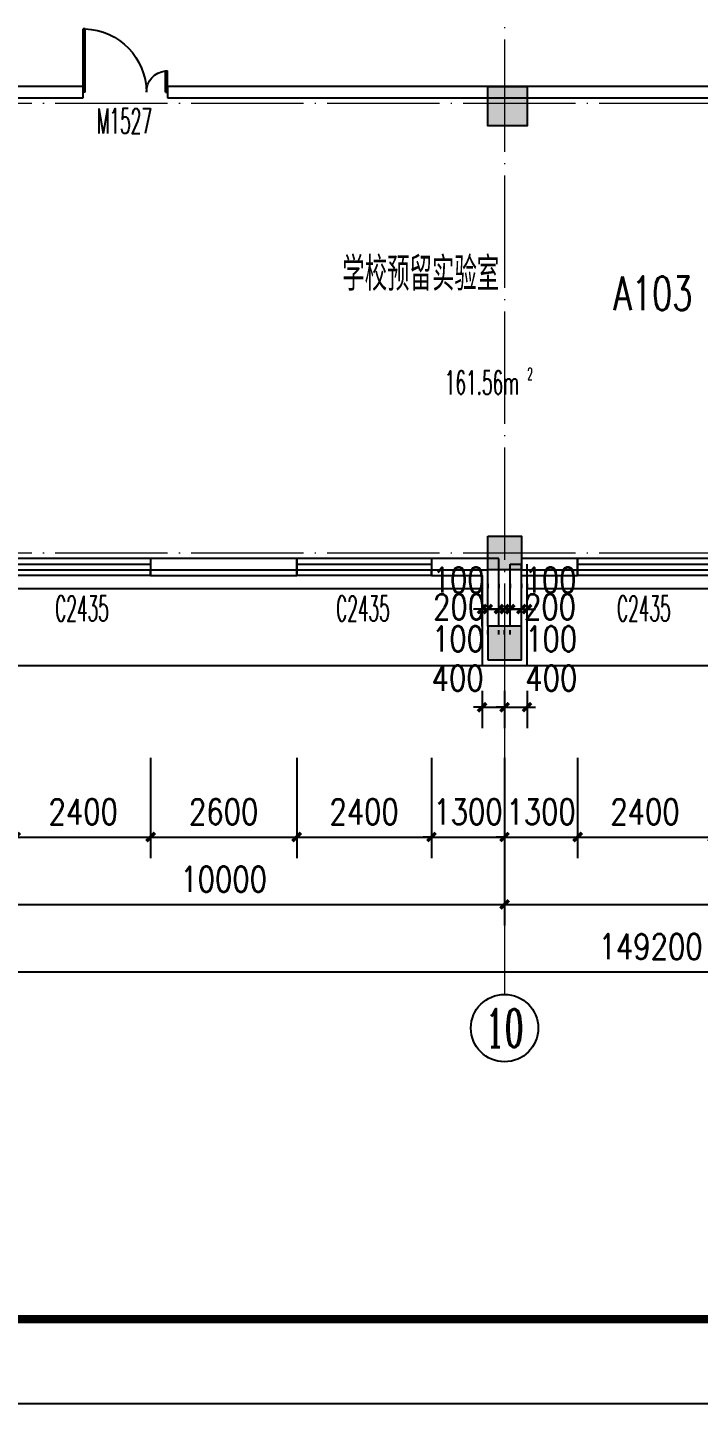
# Model space of a CAD drawing. Extents: x 1417642 to 3570900, y 124798 to 1191112.
# Drawn here: x 1502988 to 1514931, y 635398 to 659885 of the extents above; entities that cross this region are included whole.
import ezdxf
from ezdxf.enums import TextEntityAlignment as Align

# ---------------------------------------------------------------- set-up
doc = ezdxf.new("R2010")
doc.units = 0
doc.header["$LTSCALE"] = 1000
doc.header["$MEASUREMENT"] = 0
doc.linetypes.add('DOTE', pattern=[2.42, 2, -0.2, 0.02, -0.2])
doc.layers.get('0').update_dxf_attribs({"linetype": 'CONTINUOUS'})
doc.layers.get('Defpoints').update_dxf_attribs({"linetype": 'CONTINUOUS'})
for name, color, linetype in [('AXIS', 3, 'CONTINUOUS'), ('AXIS_TEXT', 7, 'CONTINUOUS'), ('colu', 2, 'CONTINUOUS'), ('COLUMN', 9, 'CONTINUOUS'), ('DOTE', 1, 'DOTE'), ('PUB_DIM', 3, 'CONTINUOUS'), ('PUB_HATCH', 8, 'CONTINUOUS'), ('PUB_TEXT', 40, 'CONTINUOUS'), ('PUB_TITLE', 4, 'CONTINUOUS'), ('SPACE', 7, 'CONTINUOUS'), ('SURFACE', 6, 'CONTINUOUS'), ('tiaozheng', 20, 'CONTINUOUS'), ('WALL', 4, 'CONTINUOUS'), ('WINDOW', 2, 'CONTINUOUS'), ('WINDOW_TEXT', 7, 'CONTINUOUS'), ('柱填充 @ 1', 8, 'CONTINUOUS'), ('立面造型', 40, 'CONTINUOUS')]:
    doc.layers.add(name, color=color, linetype=linetype)
doc.styles.add('_TCH_AXIS', font='COMPLEX', dxfattribs={"bigfont": 'GBCBIG'})
doc.styles.add('_TCH_SPACE', font='ROMANS', dxfattribs={"width": 0.7, "height": 5, "bigfont": 'Z'})
doc.styles.add('_TCH_WINDOW', font='ROMANS.shx', dxfattribs={"width": 0.7, "height": 400, "bigfont": 'Z.shx'})
doc.styles.add('DIM_FONT', font='SIMPLEX.shx', dxfattribs={"width": 0.8})
doc.styles.add('Z', font='ROMANS', dxfattribs={"width": 0.7, "bigfont": 'Z'})
doc.dimstyles.new('DIMN150', dxfattribs={"dimscale": 1.5, "dimtxt": 300, "dimasz": 100, "dimexe": 250, "dimexo": 300, "dimgap": 150, "dimtad": 1, "dimdec": 0, "dimzin": 0, "dimdsep": 46, "dimtxsty": 'DIM_FONT', "dimblk": 'ARCHTICK', "dimcen": 0.09, "dimdle": 1.5, "dimclrt": 7, "dimazin": 2, "dimtfac": 1, "dimtdec": 0, "dimtix": 1, "dimtmove": 2, "dimatfit": 3, "dimldrblk": 'ARCHTICK', "dimfxl": 1, "dimtolj": 1, "dimtzin": 0, "dimarcsym": 0})

# ---------------------------------------------------------------- blocks, each defined once
blk = doc.blocks.new('1')
at = {"layer": '柱填充 @ 1', "ltscale": 1000}
for points in [[(1475398, 695334), (1476098, 695334), (1476098, 694634), (1475398, 694634)], [(1475398, 687334), (1475998, 687334), (1475998, 686734), (1475398, 686734)]]:
    blk.add_hatch(color=256, dxfattribs=at).paths.add_polyline_path(points)
at = {"layer": 'colu', "ltscale": 1000}
for points in [[(1475398, 695334), (1476098, 695334), (1476098, 694634), (1475398, 694634)], [(1475398, 687334), (1475998, 687334), (1475998, 686734), (1475398, 686734)]]:
    blk.add_lwpolyline(points, close=True, dxfattribs=at)
blk = doc.blocks.new('_ArchTick')
at = {"color": 0, "linetype": 'ByBlock', "const_width": 0.4}
blk.add_lwpolyline([(-0.5, -0.5), (0.5, 0.5)], dxfattribs=at)
blk = doc.blocks.new('*D3299')
at = {"layer": 'Defpoints', "color": 0}
for p in [(1511379, 649535), (1511479, 649535), (1511479, 649535)]:
    blk.add_point(p, dxfattribs=at)
at = {"layer": 'PUB_DIM', "color": 0, "lineweight": -2}
for p, q in [((1511379, 649985), (1511379, 649910)), ((1511379, 649535), (1511229, 649535)), ((1511379, 649535), (1511479, 649535)), ((1511479, 649535), (1511629, 649535)), ((1511479, 649085), (1511479, 649160))]:
    blk.add_line(p, q, dxfattribs=at)
at = {"layer": 'PUB_DIM', "color": 0, "lineweight": -2, "xscale": 150, "yscale": 150, "zscale": 150}
blk.add_blockref('_ArchTick', (1511379, 649535), dxfattribs=at)
at = {"layer": 'PUB_DIM', "color": 0, "lineweight": -2, "xscale": 150, "yscale": 150, "zscale": 150, "rotation": 180}
blk.add_blockref('_ArchTick', (1511479, 649535), dxfattribs=at)
at = {"layer": 'PUB_DIM', "color": 7, "insert": (1510650, 649005), "char_height": 450, "attachment_point": 5, "style": 'DIM_FONT'}
blk.add_mtext('\\A1;100', dxfattribs=at)
blk = doc.blocks.new('*D3300')
at = {"layer": 'Defpoints', "color": 0}
for p in [(1511179, 649535), (1511379, 649535), (1511379, 649535)]:
    blk.add_point(p, dxfattribs=at)
at = {"layer": 'PUB_DIM', "color": 0, "lineweight": -2}
for p, q in [((1511179, 649985), (1511179, 649910)), ((1511179, 649535), (1511029, 649535)), ((1511179, 649535), (1511379, 649535)), ((1511379, 649535), (1511529, 649535)), ((1511379, 649085), (1511379, 649160))]:
    blk.add_line(p, q, dxfattribs=at)
at = {"layer": 'PUB_DIM', "color": 0, "lineweight": -2, "xscale": 150, "yscale": 150, "zscale": 150}
blk.add_blockref('_ArchTick', (1511179, 649535), dxfattribs=at)
at = {"layer": 'PUB_DIM', "color": 0, "lineweight": -2, "xscale": 150, "yscale": 150, "zscale": 150, "rotation": 180}
blk.add_blockref('_ArchTick', (1511379, 649535), dxfattribs=at)
at = {"layer": 'PUB_DIM', "color": 7, "insert": (1510670, 649575), "char_height": 450, "attachment_point": 5, "style": 'DIM_FONT'}
blk.add_mtext('\\A1;200', dxfattribs=at)
blk = doc.blocks.new('*D3301')
at = {"layer": 'Defpoints', "color": 0}
for p in [(1511079, 649535), (1511179, 649535), (1511179, 649535)]:
    blk.add_point(p, dxfattribs=at)
at = {"layer": 'PUB_DIM', "color": 0, "lineweight": -2}
for p, q in [((1511079, 649985), (1511079, 649910)), ((1511079, 649535), (1510929, 649535)), ((1511079, 649535), (1511179, 649535)), ((1511179, 649535), (1511329, 649535)), ((1511179, 649085), (1511179, 649160))]:
    blk.add_line(p, q, dxfattribs=at)
at = {"layer": 'PUB_DIM', "color": 0, "lineweight": -2, "xscale": 150, "yscale": 150, "zscale": 150}
blk.add_blockref('_ArchTick', (1511079, 649535), dxfattribs=at)
at = {"layer": 'PUB_DIM', "color": 0, "lineweight": -2, "xscale": 150, "yscale": 150, "zscale": 150, "rotation": 180}
blk.add_blockref('_ArchTick', (1511179, 649535), dxfattribs=at)
at = {"layer": 'PUB_DIM', "color": 7, "insert": (1510661, 650053), "char_height": 450, "attachment_point": 5, "style": 'DIM_FONT'}
blk.add_mtext('\\A1;100', dxfattribs=at)
blk = doc.blocks.new('*D3302')
at = {"layer": 'Defpoints', "color": 0}
for p in [(1511479, 649535), (1511579, 649535), (1511579, 649535)]:
    blk.add_point(p, dxfattribs=at)
at = {"layer": 'PUB_DIM', "color": 0, "lineweight": -2}
for p, q in [((1511579, 649985), (1511579, 649910)), ((1511479, 649535), (1511329, 649535)), ((1511479, 649535), (1511579, 649535)), ((1511579, 649535), (1511729, 649535)), ((1511479, 649085), (1511479, 649160))]:
    blk.add_line(p, q, dxfattribs=at)
at = {"layer": 'PUB_DIM', "color": 0, "lineweight": -2, "xscale": 150, "yscale": 150, "zscale": 150}
blk.add_blockref('_ArchTick', (1511479, 649535), dxfattribs=at)
at = {"layer": 'PUB_DIM', "color": 0, "lineweight": -2, "xscale": 150, "yscale": 150, "zscale": 150, "rotation": 180}
blk.add_blockref('_ArchTick', (1511579, 649535), dxfattribs=at)
at = {"layer": 'PUB_DIM', "color": 7, "insert": (1512308, 649005), "char_height": 450, "attachment_point": 5, "style": 'DIM_FONT'}
blk.add_mtext('\\A1;100', dxfattribs=at)
blk = doc.blocks.new('*D3303')
at = {"layer": 'Defpoints', "color": 0}
for p in [(1511579, 649535), (1511779, 649535), (1511779, 649535)]:
    blk.add_point(p, dxfattribs=at)
at = {"layer": 'PUB_DIM', "color": 0, "lineweight": -2}
for p, q in [((1511779, 649985), (1511779, 649910)), ((1511579, 649535), (1511429, 649535)), ((1511579, 649535), (1511779, 649535)), ((1511779, 649535), (1511929, 649535)), ((1511579, 649085), (1511579, 649160))]:
    blk.add_line(p, q, dxfattribs=at)
at = {"layer": 'PUB_DIM', "color": 0, "lineweight": -2, "xscale": 150, "yscale": 150, "zscale": 150}
blk.add_blockref('_ArchTick', (1511579, 649535), dxfattribs=at)
at = {"layer": 'PUB_DIM', "color": 0, "lineweight": -2, "xscale": 150, "yscale": 150, "zscale": 150, "rotation": 180}
blk.add_blockref('_ArchTick', (1511779, 649535), dxfattribs=at)
at = {"layer": 'PUB_DIM', "color": 7, "insert": (1512288, 649575), "char_height": 450, "attachment_point": 5, "style": 'DIM_FONT'}
blk.add_mtext('\\A1;200', dxfattribs=at)
blk = doc.blocks.new('*D3304')
at = {"layer": 'Defpoints', "color": 0}
for p in [(1511779, 649535), (1511879, 649535), (1511879, 649535)]:
    blk.add_point(p, dxfattribs=at)
at = {"layer": 'PUB_DIM', "color": 0, "lineweight": -2}
for p, q in [((1511879, 649985), (1511879, 649910)), ((1511779, 649535), (1511629, 649535)), ((1511779, 649535), (1511879, 649535)), ((1511879, 649535), (1512029, 649535)), ((1511779, 649085), (1511779, 649160))]:
    blk.add_line(p, q, dxfattribs=at)
at = {"layer": 'PUB_DIM', "color": 0, "lineweight": -2, "xscale": 150, "yscale": 150, "zscale": 150}
blk.add_blockref('_ArchTick', (1511779, 649535), dxfattribs=at)
at = {"layer": 'PUB_DIM', "color": 0, "lineweight": -2, "xscale": 150, "yscale": 150, "zscale": 150, "rotation": 180}
blk.add_blockref('_ArchTick', (1511879, 649535), dxfattribs=at)
at = {"layer": 'PUB_DIM', "color": 7, "insert": (1512297, 650053), "char_height": 450, "attachment_point": 5, "style": 'DIM_FONT'}
blk.add_mtext('\\A1;100', dxfattribs=at)
blk = doc.blocks.new('*D3607')
at = {"layer": 'Defpoints', "color": 0}
for p in [(1511079, 648533), (1511479, 648533), (1511479, 647789)]:
    blk.add_point(p, dxfattribs=at)
at = {"layer": 'PUB_DIM', "color": 0, "lineweight": -2}
for p, q in [((1511079, 648083), (1511079, 647414)), ((1511479, 648083), (1511479, 647414)), ((1511079, 647789), (1510929, 647789)), ((1511079, 647789), (1511479, 647789)), ((1511479, 647789), (1511629, 647789))]:
    blk.add_line(p, q, dxfattribs=at)
at = {"layer": 'PUB_DIM', "color": 0, "lineweight": -2, "xscale": 150, "yscale": 150, "zscale": 150}
blk.add_blockref('_ArchTick', (1511079, 647789), dxfattribs=at)
at = {"layer": 'PUB_DIM', "color": 0, "lineweight": -2, "xscale": 150, "yscale": 150, "zscale": 150, "rotation": 180}
blk.add_blockref('_ArchTick', (1511479, 647789), dxfattribs=at)
at = {"layer": 'PUB_DIM', "color": 7, "insert": (1510645, 648306), "char_height": 450, "attachment_point": 5, "style": 'DIM_FONT'}
blk.add_mtext('\\A1;400', dxfattribs=at)
blk = doc.blocks.new('*D3608')
at = {"layer": 'Defpoints', "color": 0}
for p in [(1511479, 648533), (1511879, 648533), (1511879, 647789)]:
    blk.add_point(p, dxfattribs=at)
at = {"layer": 'PUB_DIM', "color": 0, "lineweight": -2}
for p, q in [((1511479, 648083), (1511479, 647414)), ((1511879, 648083), (1511879, 647414)), ((1511479, 647789), (1511329, 647789)), ((1511479, 647789), (1511879, 647789)), ((1511879, 647789), (1512029, 647789))]:
    blk.add_line(p, q, dxfattribs=at)
at = {"layer": 'PUB_DIM', "color": 0, "lineweight": -2, "xscale": 150, "yscale": 150, "zscale": 150}
blk.add_blockref('_ArchTick', (1511479, 647789), dxfattribs=at)
at = {"layer": 'PUB_DIM', "color": 0, "lineweight": -2, "xscale": 150, "yscale": 150, "zscale": 150, "rotation": 180}
blk.add_blockref('_ArchTick', (1511879, 647789), dxfattribs=at)
at = {"layer": 'PUB_DIM', "color": 7, "insert": (1512312, 648306), "char_height": 450, "attachment_point": 5, "style": 'DIM_FONT'}
blk.add_mtext('\\A1;400', dxfattribs=at)
blk = doc.blocks.new('*D3979')
at = {"layer": 'Defpoints', "color": 0}
for p in [(1502779, 647339), (1505179, 647339), (1505179, 645479)]:
    blk.add_point(p, dxfattribs=at)
at = {"layer": 'PUB_DIM', "color": 0, "lineweight": -2}
for p, q in [((1502779, 646889), (1502779, 645104)), ((1505179, 646889), (1505179, 645104)), ((1502777, 645479), (1505181, 645479))]:
    blk.add_line(p, q, dxfattribs=at)
at = {"layer": 'PUB_DIM', "color": 0, "lineweight": -2, "xscale": 150, "yscale": 150, "zscale": 150, "rotation": 180}
blk.add_blockref('_ArchTick', (1502779, 645479), dxfattribs=at)
at = {"layer": 'PUB_DIM', "color": 0, "lineweight": -2, "xscale": 150, "yscale": 150, "zscale": 150}
blk.add_blockref('_ArchTick', (1505179, 645479), dxfattribs=at)
at = {"layer": 'PUB_DIM', "color": 7, "insert": (1503979, 645929), "char_height": 450, "attachment_point": 5, "style": 'DIM_FONT'}
blk.add_mtext('\\A1;2400', dxfattribs=at)
blk = doc.blocks.new('*D3980')
at = {"layer": 'Defpoints', "color": 0}
for p in [(1505179, 647339), (1507779, 647339), (1507779, 645479)]:
    blk.add_point(p, dxfattribs=at)
at = {"layer": 'PUB_DIM', "color": 0, "lineweight": -2}
for p, q in [((1505179, 646889), (1505179, 645104)), ((1507779, 646889), (1507779, 645104)), ((1505177, 645479), (1507781, 645479))]:
    blk.add_line(p, q, dxfattribs=at)
at = {"layer": 'PUB_DIM', "color": 0, "lineweight": -2, "xscale": 150, "yscale": 150, "zscale": 150, "rotation": 180}
blk.add_blockref('_ArchTick', (1505179, 645479), dxfattribs=at)
at = {"layer": 'PUB_DIM', "color": 0, "lineweight": -2, "xscale": 150, "yscale": 150, "zscale": 150}
blk.add_blockref('_ArchTick', (1507779, 645479), dxfattribs=at)
at = {"layer": 'PUB_DIM', "color": 7, "insert": (1506479, 645929), "char_height": 450, "attachment_point": 5, "style": 'DIM_FONT'}
blk.add_mtext('\\A1;2600', dxfattribs=at)
blk = doc.blocks.new('*D3981')
at = {"layer": 'Defpoints', "color": 0}
for p in [(1507779, 647339), (1510179, 647339), (1510179, 645479)]:
    blk.add_point(p, dxfattribs=at)
at = {"layer": 'PUB_DIM', "color": 0, "lineweight": -2}
for p, q in [((1507779, 646889), (1507779, 645104)), ((1510179, 646889), (1510179, 645104)), ((1507777, 645479), (1510181, 645479))]:
    blk.add_line(p, q, dxfattribs=at)
at = {"layer": 'PUB_DIM', "color": 0, "lineweight": -2, "xscale": 150, "yscale": 150, "zscale": 150, "rotation": 180}
blk.add_blockref('_ArchTick', (1507779, 645479), dxfattribs=at)
at = {"layer": 'PUB_DIM', "color": 0, "lineweight": -2, "xscale": 150, "yscale": 150, "zscale": 150}
blk.add_blockref('_ArchTick', (1510179, 645479), dxfattribs=at)
at = {"layer": 'PUB_DIM', "color": 7, "insert": (1508979, 645929), "char_height": 450, "attachment_point": 5, "style": 'DIM_FONT'}
blk.add_mtext('\\A1;2400', dxfattribs=at)
blk = doc.blocks.new('*D3982')
at = {"layer": 'Defpoints', "color": 0}
for p in [(1510179, 647339), (1511479, 647339), (1511479, 645479)]:
    blk.add_point(p, dxfattribs=at)
at = {"layer": 'PUB_DIM', "color": 0, "lineweight": -2}
for p, q in [((1510179, 646889), (1510179, 645104)), ((1511479, 646889), (1511479, 645104)), ((1510179, 645479), (1510029, 645479)), ((1510179, 645479), (1511479, 645479)), ((1511479, 645479), (1511629, 645479))]:
    blk.add_line(p, q, dxfattribs=at)
at = {"layer": 'PUB_DIM', "color": 0, "lineweight": -2, "xscale": 150, "yscale": 150, "zscale": 150}
blk.add_blockref('_ArchTick', (1510179, 645479), dxfattribs=at)
at = {"layer": 'PUB_DIM', "color": 0, "lineweight": -2, "xscale": 150, "yscale": 150, "zscale": 150, "rotation": 180}
blk.add_blockref('_ArchTick', (1511479, 645479), dxfattribs=at)
at = {"layer": 'PUB_DIM', "color": 7, "insert": (1510829, 645929), "char_height": 450, "attachment_point": 5, "style": 'DIM_FONT'}
blk.add_mtext('\\A1;1300', dxfattribs=at)
blk = doc.blocks.new('*D3983')
at = {"layer": 'Defpoints', "color": 0}
for p in [(1511479, 647339), (1512779, 647339), (1512779, 645479)]:
    blk.add_point(p, dxfattribs=at)
at = {"layer": 'PUB_DIM', "color": 0, "lineweight": -2}
for p, q in [((1511479, 646889), (1511479, 645104)), ((1512779, 646889), (1512779, 645104)), ((1511479, 645479), (1511329, 645479)), ((1511479, 645479), (1512779, 645479)), ((1512779, 645479), (1512929, 645479))]:
    blk.add_line(p, q, dxfattribs=at)
at = {"layer": 'PUB_DIM', "color": 0, "lineweight": -2, "xscale": 150, "yscale": 150, "zscale": 150}
blk.add_blockref('_ArchTick', (1511479, 645479), dxfattribs=at)
at = {"layer": 'PUB_DIM', "color": 0, "lineweight": -2, "xscale": 150, "yscale": 150, "zscale": 150, "rotation": 180}
blk.add_blockref('_ArchTick', (1512779, 645479), dxfattribs=at)
at = {"layer": 'PUB_DIM', "color": 7, "insert": (1512129, 645929), "char_height": 450, "attachment_point": 5, "style": 'DIM_FONT'}
blk.add_mtext('\\A1;1300', dxfattribs=at)
blk = doc.blocks.new('*D3984')
at = {"layer": 'Defpoints', "color": 0}
for p in [(1512779, 647339), (1515179, 647339), (1515179, 645479)]:
    blk.add_point(p, dxfattribs=at)
at = {"layer": 'PUB_DIM', "color": 0, "lineweight": -2}
for p, q in [((1512779, 646889), (1512779, 645104)), ((1515179, 646889), (1515179, 645104)), ((1512777, 645479), (1515181, 645479))]:
    blk.add_line(p, q, dxfattribs=at)
at = {"layer": 'PUB_DIM', "color": 0, "lineweight": -2, "xscale": 150, "yscale": 150, "zscale": 150, "rotation": 180}
blk.add_blockref('_ArchTick', (1512779, 645479), dxfattribs=at)
at = {"layer": 'PUB_DIM', "color": 0, "lineweight": -2, "xscale": 150, "yscale": 150, "zscale": 150}
blk.add_blockref('_ArchTick', (1515179, 645479), dxfattribs=at)
at = {"layer": 'PUB_DIM', "color": 7, "insert": (1513979, 645929), "char_height": 450, "attachment_point": 5, "style": 'DIM_FONT'}
blk.add_mtext('\\A1;2400', dxfattribs=at)
blk = doc.blocks.new('*D4039')
at = {"layer": 'AXIS', "color": 0, "lineweight": -2}
for p, q in [((1439479, 645601), (1439479, 642704)), ((1588679, 645601), (1588679, 642704)), ((1439477, 643079), (1588681, 643079))]:
    blk.add_line(p, q, dxfattribs=at)
at = {"layer": 'Defpoints', "color": 0}
for p in [(1439479, 646051), (1588679, 646051), (1588679, 643079)]:
    blk.add_point(p, dxfattribs=at)
at = {"layer": 'AXIS', "color": 0, "lineweight": -2, "xscale": 150, "yscale": 150, "zscale": 150, "rotation": 180}
blk.add_blockref('_ArchTick', (1439479, 643079), dxfattribs=at)
at = {"layer": 'AXIS', "color": 0, "lineweight": -2, "xscale": 150, "yscale": 150, "zscale": 150}
blk.add_blockref('_ArchTick', (1588679, 643079), dxfattribs=at)
at = {"layer": 'AXIS', "color": 7, "insert": (1514079, 643529), "char_height": 450, "attachment_point": 5, "style": 'DIM_FONT'}
blk.add_mtext('\\A1;149200', dxfattribs=at)
blk = doc.blocks.new('*D4067')
at = {"layer": 'AXIS', "color": 0, "lineweight": -2}
for p, q in [((1501479, 646585), (1501479, 643904)), ((1511479, 646585), (1511479, 643904)), ((1501477, 644279), (1511481, 644279))]:
    blk.add_line(p, q, dxfattribs=at)
at = {"layer": 'Defpoints', "color": 0}
for p in [(1501479, 647035), (1511479, 647035), (1511479, 644279)]:
    blk.add_point(p, dxfattribs=at)
at = {"layer": 'AXIS', "color": 0, "lineweight": -2, "xscale": 150, "yscale": 150, "zscale": 150, "rotation": 180}
blk.add_blockref('_ArchTick', (1501479, 644279), dxfattribs=at)
at = {"layer": 'AXIS', "color": 0, "lineweight": -2, "xscale": 150, "yscale": 150, "zscale": 150}
blk.add_blockref('_ArchTick', (1511479, 644279), dxfattribs=at)
at = {"layer": 'AXIS', "color": 7, "insert": (1506479, 644729), "char_height": 450, "attachment_point": 5, "style": 'DIM_FONT'}
blk.add_mtext('\\A1;10000', dxfattribs=at)
blk = doc.blocks.new('*D4068')
at = {"layer": 'AXIS', "color": 0, "lineweight": -2}
for p, q in [((1511479, 646585), (1511479, 643904)), ((1521479, 646585), (1521479, 643904)), ((1511477, 644279), (1521481, 644279))]:
    blk.add_line(p, q, dxfattribs=at)
at = {"layer": 'Defpoints', "color": 0}
for p in [(1511479, 647035), (1521479, 647035), (1521479, 644279)]:
    blk.add_point(p, dxfattribs=at)
at = {"layer": 'AXIS', "color": 0, "lineweight": -2, "xscale": 150, "yscale": 150, "zscale": 150, "rotation": 180}
blk.add_blockref('_ArchTick', (1511479, 644279), dxfattribs=at)
at = {"layer": 'AXIS', "color": 0, "lineweight": -2, "xscale": 150, "yscale": 150, "zscale": 150}
blk.add_blockref('_ArchTick', (1521479, 644279), dxfattribs=at)
at = {"layer": 'AXIS', "color": 7, "insert": (1516479, 644729), "char_height": 450, "attachment_point": 5, "style": 'DIM_FONT'}
blk.add_mtext('\\A1;10000', dxfattribs=at)
blk = doc.blocks.new('$DorLib2D$00000225')
at = {"color": 0}
for p, q in [((0.475, -0.001), (0.475, 0.752)), ((0.475, 0.752), (0.5, 0.752)), ((0.5, -0.001), (0.5, 0.752)), ((-0.5, 0), (-0.5, 0.252)), ((-0.475, 0.252), (-0.5, 0.252)), ((-0.475, 0), (-0.475, 0.252)), ((-0.475, 0), (-0.5, 0)), ((0.475, -0.001), (0.5, -0.001))]:
    blk.add_line(p, q, dxfattribs=at)
for centre, radius, start, end in [((0.505, -0.002), 0.755, 92.2493, 179.7238), ((-0.501, 0.003), 0.251, 359.7899, 84.0974)]:
    blk.add_arc(centre, radius, start, end, dxfattribs=at)
blk = doc.blocks.new('$TCHSYS$WIN2D')
for p, q in [((-0.5, 0.5), (0.5, 0.5)), ((-0.5, 0.5), (-0.5, -0.5)), ((0.5, 0.5), (0.5, -0.5)), ((0.5, 0.167), (-0.5, 0.167)), ((0.5, -0.167), (-0.5, -0.167)), ((-0.5, -0.5), (0.5, -0.5))]:
    blk.add_line(p, q)
blk = doc.blocks.new('_FZH')
blk.add_lwpolyline([(-0.5, -0.5), (0.5, -0.5), (0.5, 0.5), (-0.5, 0.5)], close=True)
at = {"layer": 'PUB_HATCH'}
blk.add_solid([(-0.5, -0.5), (0.5, -0.5), (-0.5, 0.5), (0.5, 0.5)], dxfattribs=at)

msp = doc.modelspace()

# ---------------------------------------------------------------- linework, layer by layer
at = {"layer": 'AXIS', "lineweight": 0}
msp.add_line((1511478.8, 644543.1, 0), (1511478.8, 642679.1, 0), dxfattribs=at)
at = {"layer": 'AXIS'}
msp.add_circle((1511478.8, 642079.1), 600, dxfattribs=at)
at = {"layer": 'DOTE', "lineweight": 0, "elevation": 0}
for points in [[(1511478.8, 727433.2), (1511478.8, 643548.7)], [(1597442.3, 658533.2), (1431709.3, 658533.2)], [(1597442.3, 650533.2), (1431709.3, 650533.2)]]:
    msp.add_lwpolyline(points, dxfattribs=at)
at = {"layer": 'PUB_TITLE'}
msp.add_lwpolyline([(1417642.3, 635398.4), (1618342.3, 635398.4), (1618342.3, 761548.4), (1417642.3, 761548.4)], close=True, dxfattribs=at)
at = {"layer": 'PUB_TITLE', "const_width": 150}
msp.add_lwpolyline([(1421392.3, 636898.4), (1616842.3, 636898.4), (1616842.3, 760048.4), (1421392.3, 760048.4)], close=True, dxfattribs=at)
at = {"layer": 'SURFACE'}
for p, q in [((1505178.8, 650133.2), (1505178.8, 650233.2)), ((1505178.8, 650133.2), (1507778.8, 650133.2)), ((1507778.8, 650133.2), (1507778.8, 650233.2)), ((1510178.8, 650133.2), (1510178.8, 650233.2)), ((1510178.8, 650133.2), (1511078.8, 650133.2)), ((1511078.8, 650133.2, 0), (1511078.8, 648533.2, 0)), ((1511078.8, 649233.2), (1511078.8, 650133.2)), ((1511778.8, 650133.2), (1512778.8, 650133.2)), ((1511878.8, 649233.2), (1511878.8, 650333.2)), ((1511878.8, 648533.2, 0), (1511878.8, 650133.2, 0)), ((1512778.8, 650133.2), (1512778.8, 650233.2)), ((1511078.8, 648533.2, 0), (1511878.8, 648533.2, 0))]:
    msp.add_line(p, q, dxfattribs=at)
at = {"layer": 'WALL'}
for p, q in [((1503978.8, 658833.2), (1501478.8, 658833.2)), ((1503978.8, 658633.2), (1503978.8, 658833.2)), ((1511478.8, 658833.2), (1505478.8, 658833.2)), ((1505478.8, 658833.2), (1505478.8, 658633.2)), ((1517478.8, 658833.2), (1511478.8, 658833.2)), ((1501478.8, 658633.2), (1503978.8, 658633.2)), ((1505478.8, 658633.2), (1511478.8, 658633.2)), ((1511478.8, 658633.2), (1517478.8, 658633.2)), ((1507778.8, 650433.2), (1505178.8, 650433.2)), ((1505178.8, 650433.2), (1505178.8, 650233.2)), ((1507778.8, 650233.2), (1507778.8, 650433.2)), ((1511378.8, 650433.2), (1510178.8, 650433.2)), ((1510178.8, 650433.2), (1510178.8, 650233.2)), ((1511378.8, 649233.2), (1511378.8, 650433.2)), ((1512778.8, 650433.2), (1511778.8, 650433.2)), ((1511778.8, 650433.2), (1511778.8, 650233.2)), ((1512778.8, 650233.2), (1512778.8, 650433.2)), ((1505178.8, 650233.2), (1507778.8, 650233.2)), ((1510178.8, 650233.2), (1511178.8, 650233.2)), ((1511178.8, 649233.2), (1511178.8, 650233.2)), ((1511578.8, 649233.2), (1511578.8, 650333.2)), ((1511578.8, 650333.2), (1511778.8, 650333.2)), ((1511778.8, 649233.2), (1511778.8, 650333.2)), ((1511778.8, 650233.2), (1512778.8, 650233.2))]:
    msp.add_line(p, q, dxfattribs=at)
at = {"layer": '立面造型'}
for p, q in [((1511078.8, 649898.6, 0), (1501878.8, 649898.6, 0)), ((1521078.8, 649898.6, 0), (1511878.8, 649898.6, 0)), ((1501878.8, 648533.2, 0), (1536039.8, 648533.2, 0))]:
    msp.add_line(p, q, dxfattribs=at)

# ---------------------------------------------------------------- block references
at = {"layer": 'COLUMN', "lineweight": 0, "xscale": 600, "yscale": 600, "zscale": 600}
msp.add_blockref('_FZH', (1511478.8, 648933.2, 0), dxfattribs=at)
at = {"layer": 'tiaozheng', "color": 2}
msp.add_blockref('1', (35780.9, -36500.5, 0), dxfattribs=at)
at = {"layer": 'WINDOW', "lineweight": 0}
ref = msp.add_blockref('$DorLib2D$00000225', (1504728.8, 658733.2), dxfattribs=dict(at, xscale=-1500, yscale=1500, zscale=-1500))
ref.add_attrib('A', 'M1527', (1504219.6, 657997.6), dxfattribs={"layer": 'WINDOW_TEXT', "lineweight": 0, "height": 446.25, "style": '_TCH_WINDOW', "width": 0.494118})
at = {"layer": 'WINDOW', "color": 2}
ref = msp.add_blockref('$TCHSYS$WIN2D', (1503978.8, 650283.2), dxfattribs=dict(at, xscale=-2400, yscale=300, zscale=-2400))
ref.add_attrib('A', 'C2435', (1503480.1, 649322.6), dxfattribs={"layer": 'WINDOW_TEXT', "color": 2, "height": 446.25, "style": '_TCH_WINDOW', "width": 0.494118})
ref = msp.add_blockref('$TCHSYS$WIN2D', (1508978.8, 650283.2), dxfattribs=dict(at, xscale=-2400, yscale=300, zscale=-2400))
ref.add_attrib('A', 'C2435', (1508480.1, 649322.6), dxfattribs={"layer": 'WINDOW_TEXT', "color": 2, "height": 446.25, "style": '_TCH_WINDOW', "width": 0.494118})
ref = msp.add_blockref('$TCHSYS$WIN2D', (1513978.8, 650283.2), dxfattribs=dict(at, xscale=-2400, yscale=300, zscale=-2400))
ref.add_attrib('A', 'C2435', (1513480.1, 649322.6), dxfattribs={"layer": 'WINDOW_TEXT', "color": 2, "height": 446.25, "style": '_TCH_WINDOW', "width": 0.494118})

# ---------------------------------------------------------------- texts
at = {"layer": 'AXIS_TEXT', "style": '_TCH_AXIS', "width": 0.724138}
msp.add_text('10', height=678.82, dxfattribs=at).set_placement((1511139.4, 641739.7), (1511818.3, 641739.7), align=Align.FIT)
at = {"layer": 'PUB_TEXT', "style": 'Z', "width": 0.7}
msp.add_text('学校预留实验室', height=600, dxfattribs=at).set_placement((1508590.7, 655199.2, 0))
at = {"layer": 'PUB_TEXT', "color": 1, "lineweight": 60, "style": 'Z', "width": 0.7}
msp.add_text('A103', height=600, dxfattribs=at).set_placement((1513418.8, 654855.1))
at = {"layer": 'SPACE', "style": '_TCH_SPACE', "width": 0.525}
for s, height, p in [('2', 210, (1511884.8, 653618, 0)), ('161.56m', 420, (1510414.8, 653355.5, 0))]:
    msp.add_text(s, height=height, dxfattribs=at).set_placement(p)

# ---------------------------------------------------------------- dimensions: what is measured, and where the dimension line sits
at = {"layer": 'AXIS'}
for p1, p2, distance, picture, middle in [((1501478.8, 647035.2), (1511478.8, 647035.2), -2756.1, '*D4067', (1506478.8, 644729.1)), ((1511478.8, 647035.2), (1521478.8, 647035.2), -2756.1, '*D4068', (1516478.8, 644729.1)), ((1439478.8, 646051.3), (1588678.8, 646051.3), -2972.2, '*D4039', (1514078.8, 643529.1))]:
    dim = msp.add_aligned_dim(p1=p1, p2=p2, distance=distance, dimstyle='DIMN150', dxfattribs=at)
    dim.commit()
    dim.dimension.update_dxf_attribs({"geometry": picture, "text_midpoint": middle})
at = {"layer": 'PUB_DIM'}
for base, p1, p2, angle, picture, middle in [((1511178.8, 649535.3), (1511078.8, 649535.3), (1511178.8, 649535.3), 0, '*D3301', (1510661.1, 650052.8)), ((1511878.8, 649535.3), (1511778.8, 649535.3), (1511878.8, 649535.3), 360, '*D3304', (1512296.6, 650052.8)), ((1511478.8, 649535.3), (1511378.8, 649535.3), (1511478.8, 649535.3), 0, '*D3299', (1510649.9, 649004.6)), ((1511378.8, 649535.3), (1511178.8, 649535.3), (1511378.8, 649535.3), 0, '*D3300', (1510669.8, 649575.1)), ((1511578.8, 649535.3), (1511478.8, 649535.3), (1511578.8, 649535.3), 360, '*D3302', (1512307.8, 649004.6)), ((1511778.8, 649535.3), (1511578.8, 649535.3), (1511778.8, 649535.3), 360, '*D3303', (1512287.9, 649575.1)), ((1511478.8, 647788.8), (1511078.8, 648533.2), (1511478.8, 648533.2), 0, '*D3607', (1510645.3, 648306.3)), ((1511878.8, 647788.8), (1511478.8, 648533.2), (1511878.8, 648533.2), 0, '*D3608', (1512312.3, 648306.3))]:
    dim = msp.add_linear_dim(base=base, p1=p1, p2=p2, angle=angle, dimstyle='DIMN150', dxfattribs=at)
    dim.commit()
    dim.dimension.update_dxf_attribs({"geometry": picture, "text_midpoint": middle, "dimtype": 129})
for p1, p2, picture, middle in [((1502778.8, 647338.9), (1505178.8, 647338.9), '*D3979', (1503978.8, 645929.1)), ((1505178.8, 647338.9), (1507778.8, 647338.9), '*D3980', (1506478.8, 645929.1)), ((1507778.8, 647338.9), (1510178.8, 647338.9), '*D3981', (1508978.8, 645929.1)), ((1510178.8, 647338.9), (1511478.8, 647338.9), '*D3982', (1510828.8, 645929.1)), ((1511478.8, 647338.9), (1512778.8, 647338.9), '*D3983', (1512128.8, 645929.1)), ((1512778.8, 647338.9), (1515178.8, 647338.9), '*D3984', (1513978.8, 645929.1))]:
    dim = msp.add_aligned_dim(p1=p1, p2=p2, distance=-1859.8, dimstyle='DIMN150', dxfattribs=at)
    dim.commit()
    dim.dimension.update_dxf_attribs({"geometry": picture, "text_midpoint": middle})

doc.saveas('drawing.dxf')
